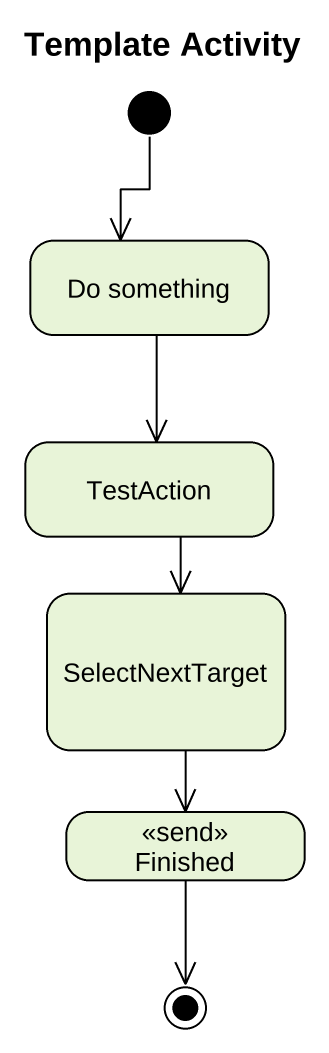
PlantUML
@startuml
title Template Activity
hide empty description
state "Do something" as Do_something
state TestAction
state SelectNextTarget
state Finished <<send>>
[*] --> Do_something
Do_something --> TestAction
TestAction --> SelectNextTarget
SelectNextTarget --> Finished
Finished --> [*]
@enduml
